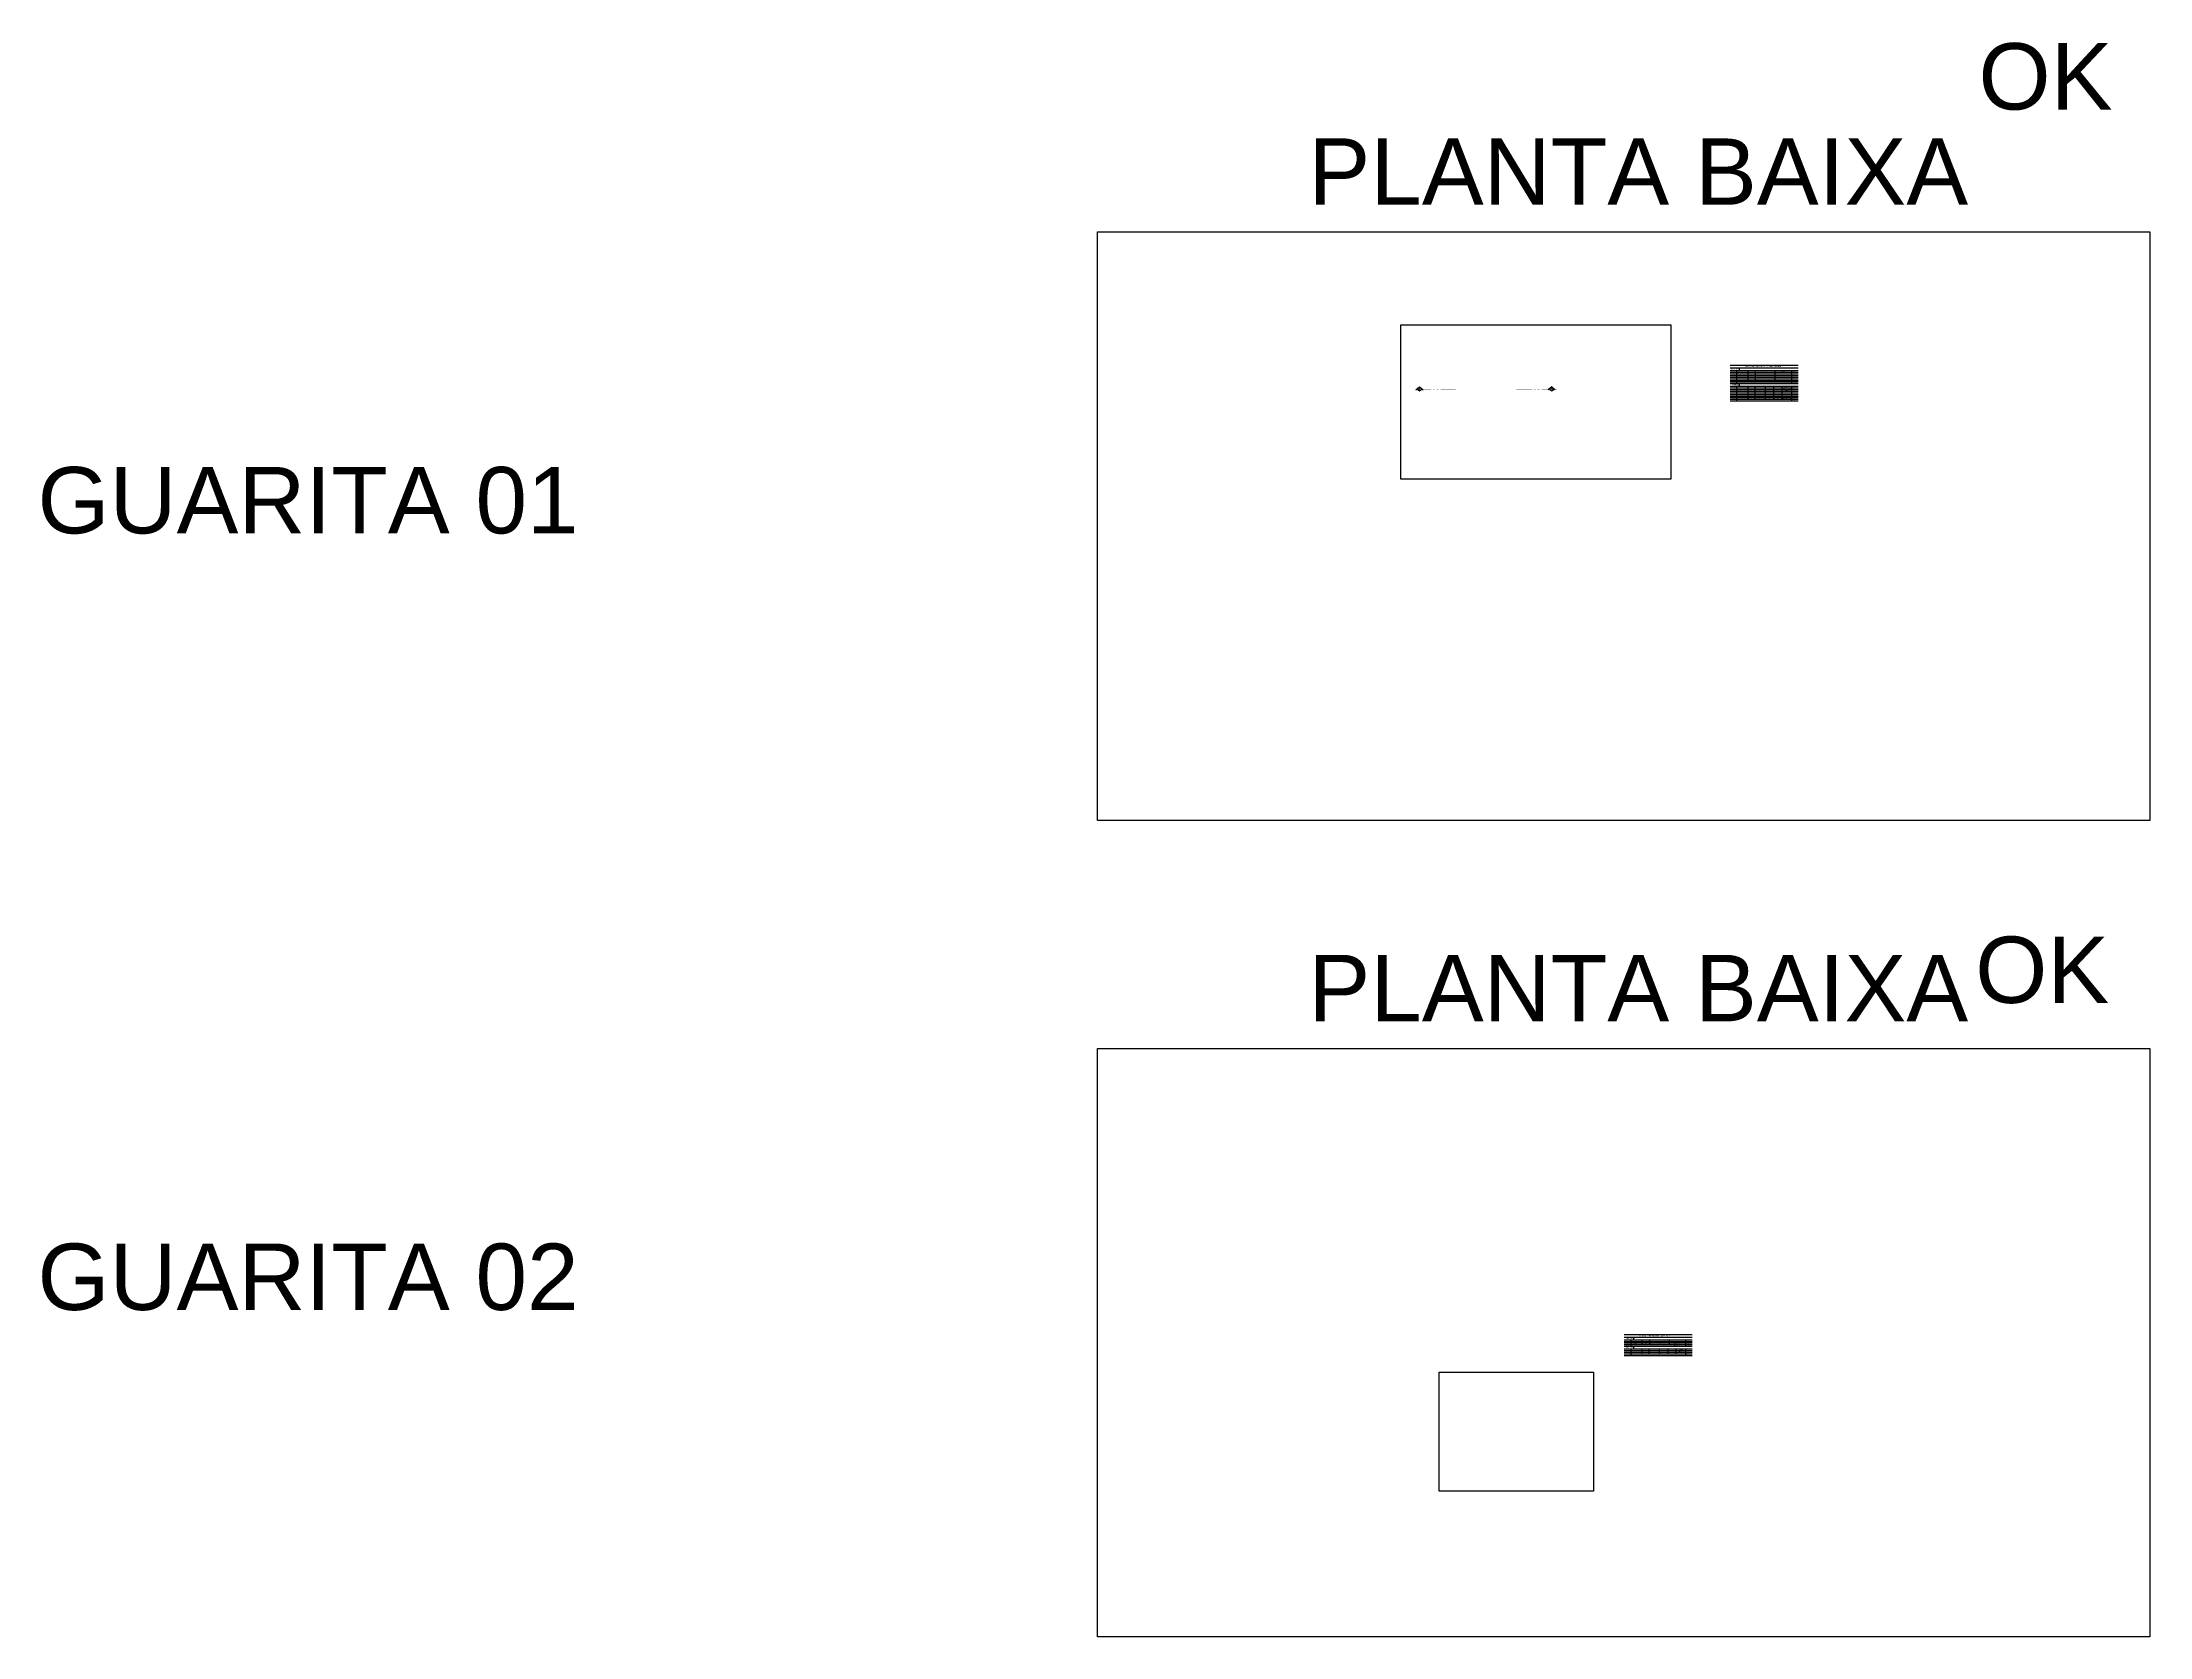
# Model space of a CAD drawing. Header units: metres. Extents: x 2146 to 3549, y -305 to 114.
# Drawn here: x 2145.6 to 2529.4, y -305 to -14.6 of the extents above; entities that cross this region are included whole.
import ezdxf
from ezdxf.enums import TextEntityAlignment as Align

# ---------------------------------------------------------------- set-up
doc = ezdxf.new("R2010")
doc.units = ezdxf.units.M
doc.header["$LTSCALE"] = 6
doc.header["$MEASUREMENT"] = 0
for name, color, linetype in [('COTA 1 100', 2, 'Continuous'), ('PENA 0.15', 7, 'Continuous'), ('PENA 01', 1, 'Continuous'), ('PENA 02', 2, 'Continuous')]:
    doc.layers.add(name, color=color, linetype=linetype)
doc.layers.add('COTAS', color=1, linetype='Continuous', lineweight=0)
doc.layers.add('texto', color=3, linetype='Continuous', lineweight=25)
doc.styles.add('Luana', font='arial.ttf')

# ---------------------------------------------------------------- blocks, each defined once
blk = doc.blocks.new('A$C6EF23583')
at = {"layer": 'PENA 02'}
blk.add_hatch(color=251, dxfattribs=at).paths.add_polyline_path([(-6.55, 0.29, 0.414214), (-6.84, 0), (-7.09, 0), (-6.55, 0.47), (-6.01, 0), (-6.26, 0, 0.414214)])
at = {"layer": 'COTAS', "ltscale": 50}
blk.add_lwpolyline([(-6.55, -0.38), (-6.55, 0)], dxfattribs=at)
at = {"layer": 'PENA 02', "color": 1, "const_width": 0.0392}
blk.add_lwpolyline([(-4.46, 0), (-7.33, 0)], close=True, dxfattribs=at)
at = {"layer": 'PENA 02'}
blk.add_lwpolyline([(-7.21, -0.11), (-6.55, 0.47), (-5.88, -0.11)], dxfattribs=at)
at = {"layer": 'PENA 02', "color": 1, "const_width": 0.0392}
for points in [[(-3.84, 0), (-4.14, 0)], [(-3.13, 0), (-3.44, 0)], [(0, 0), (-2.73, 0)]]:
    blk.add_lwpolyline(points, dxfattribs=at)
at = {"layer": 'PENA 02'}
blk.add_circle((-6.55, 0), 0.29, dxfattribs=at)
at = {"layer": 'texto', "color": 2, "ltscale": 0.05, "insert": (-6.54, 0.14), "char_height": 0.2, "width": 5.0043, "attachment_point": 5, "style": 'Luana'}
blk.add_mtext('A', dxfattribs=at)
blk = doc.blocks.new('A$C28526F4F')
at = {"layer": 'PENA 02'}
blk.add_hatch(color=251, dxfattribs=at).paths.add_polyline_path([(6.44, 0.29, -0.414214), (6.73, 0), (6.98, 0), (6.44, 0.47), (5.9, 0), (6.15, 0, -0.414214)])
at = {"layer": 'COTAS', "ltscale": 50}
blk.add_lwpolyline([(6.44, -0.38), (6.44, 0)], dxfattribs=at)
at = {"layer": 'PENA 02', "color": 1, "const_width": 0.0392}
blk.add_lwpolyline([(2.87, 0), (0, 0)], close=True, dxfattribs=at)
for points in [[(3.5, 0), (3.19, 0)], [(4.2, 0), (3.9, 0)], [(7.33, 0), (4.6, 0)]]:
    blk.add_lwpolyline(points, dxfattribs=at)
at = {"layer": 'PENA 02'}
blk.add_lwpolyline([(7.1, -0.11), (6.44, 0.47), (5.77, -0.11)], dxfattribs=at)
blk.add_circle((6.44, 0), 0.29, dxfattribs=at)
at = {"layer": 'texto', "color": 2, "ltscale": 0.05, "insert": (6.46, 0.14), "char_height": 0.2, "width": 5.0043, "attachment_point": 5, "style": 'Luana'}
blk.add_mtext('A', dxfattribs=at)

msp = doc.modelspace()

# ---------------------------------------------------------------- linework, layer by layer
for points in [[(2337.752, -49.138), (2529.399, -49.138), (2529.399, -156.313), (2337.752, -156.313)], [(2393.011, -66.091), (2442.18, -66.091), (2442.18, -94.166), (2393.011, -94.166)], [(2337.752, -197.832), (2529.399, -197.832), (2529.399, -305.006), (2337.752, -305.006)], [(2428.082, -278.451), (2399.973, -278.451), (2399.973, -256.798), (2428.082, -256.798)]]:
    msp.add_lwpolyline(points, close=True)
at = {"layer": 'PENA 0.15', "ltscale": 0.01}
for p, q in [((2452.956, -73.924), (2465.34, -73.924)), ((2452.956, -74.378), (2465.34, -74.378)), ((2452.956, -74.678), (2465.34, -74.678)), ((2452.956, -74.978), (2465.34, -74.978)), ((2452.956, -75.278), (2465.34, -75.278)), ((2452.956, -75.578), (2465.34, -75.578)), ((2452.956, -75.878), (2465.34, -75.878)), ((2452.956, -76.178), (2465.34, -76.178)), ((2452.956, -76.478), (2465.34, -76.478)), ((2456.171, -74.378), (2456.171, -76.478)), ((2457.532, -74.378), (2457.532, -76.478)), ((2461.104, -74.378), (2461.104, -76.478)), ((2464.123, -74.378), (2464.123, -76.778)), ((2452.956, -76.778), (2465.34, -76.778)), ((2452.956, -77.233), (2465.34, -77.233)), ((2452.956, -77.533), (2465.34, -77.533)), ((2452.956, -77.833), (2465.34, -77.833)), ((2452.956, -78.133), (2465.34, -78.133)), ((2452.956, -78.133), (2465.34, -78.133)), ((2452.956, -78.433), (2465.34, -78.433)), ((2452.956, -78.733), (2465.34, -78.733)), ((2452.956, -79.033), (2465.34, -79.033)), ((2452.956, -79.333), (2465.34, -79.333)), ((2452.956, -79.633), (2465.34, -79.633)), ((2452.956, -79.933), (2465.34, -79.933)), ((2454.676, -77.233), (2454.676, -76.778)), ((2456.171, -77.233), (2456.171, -79.633)), ((2457.443, -77.233), (2457.443, -79.633)), ((2459.321, -77.233), (2459.321, -79.633)), ((2460.884, -77.233), (2460.884, -79.633)), ((2462.353, -77.233), (2462.353, -79.633)), ((2464.123, -77.233), (2464.123, -79.933)), ((2433.693, -250.435), (2446.077, -250.435)), ((2433.693, -250.889), (2446.077, -250.889)), ((2433.693, -251.189), (2446.077, -251.189)), ((2433.693, -251.489), (2446.077, -251.489)), ((2433.693, -251.789), (2446.077, -251.789)), ((2433.693, -251.789), (2446.077, -251.789)), ((2433.693, -252.089), (2446.077, -252.089)), ((2433.693, -252.544), (2446.077, -252.544)), ((2433.693, -252.844), (2446.077, -252.844)), ((2433.693, -253.144), (2446.077, -253.144)), ((2435.413, -252.544), (2435.413, -252.089)), ((2436.908, -250.889), (2436.908, -251.789)), ((2436.908, -252.544), (2436.908, -253.444)), ((2438.179, -252.544), (2438.179, -253.444)), ((2438.269, -250.889), (2438.269, -251.789)), ((2440.058, -252.544), (2440.058, -253.444)), ((2441.621, -252.544), (2441.621, -253.444)), ((2441.84, -250.889), (2441.84, -251.789)), ((2443.09, -252.544), (2443.09, -253.444)), ((2444.86, -250.889), (2444.86, -252.089)), ((2444.86, -252.544), (2444.86, -253.744)), ((2433.693, -253.444), (2446.077, -253.444)), ((2433.693, -253.444), (2446.077, -253.444)), ((2433.693, -253.444), (2446.077, -253.444)), ((2433.693, -253.744), (2446.077, -253.744)), ((2433.693, -253.744), (2446.077, -253.744))]:
    msp.add_line(p, q, dxfattribs=at)
at = {"layer": 'PENA 0.15'}
for p, q in [((2454.152, -74.378), (2454.152, -76.778)), ((2454.676, -74.378), (2454.676, -73.924)), ((2454.152, -77.233), (2454.152, -79.933)), ((2434.888, -250.889), (2434.888, -252.089)), ((2434.888, -252.544), (2434.888, -253.744)), ((2435.413, -250.889), (2435.413, -250.435))]:
    msp.add_line(p, q, dxfattribs=at)
at = {"layer": 'PENA 02'}
for p, q in [((2452.956, -73.429), (2465.34, -73.429)), ((2433.693, -249.94), (2446.077, -249.94))]:
    msp.add_line(p, q, dxfattribs=at)

# ---------------------------------------------------------------- block references
at = {"layer": 'COTA 1 100'}
for name, p in [('A$C6EF23583', (2402.966, -77.827)), ('A$C28526F4F', (2414.03, -77.827))]:
    msp.add_blockref(name, p, dxfattribs=at)

# ---------------------------------------------------------------- texts
at = {"layer": 'PENA 01', "style": 'Luana'}
for s, p in [('4.00 X 1.41m', (2455.217, -74.858)), ('3.45 X 1.42m', (2455.217, -75.158)), ('0.50 X 2.15m', (2455.217, -76.358)), ('1.63 X 1.43m', (2455.217, -75.458)), ('1.06 X 1.70m', (2455.217, -75.758)), ('1.00 X 1.41m', (2455.217, -76.058)), ('1.09m', (2456.857, -74.858)), ('1.12m', (2456.857, -75.158)), ('1.07m', (2456.857, -75.458)), ('1.20m', (2456.857, -75.758)), ('1.09', (2456.857, -76.058)), ('-', (2456.857, -76.358)), ('DE CORRER/ 04 FOLHAS', (2459.369, -74.858)), ('FIXA', (2459.369, -75.158)), ('FIXA', (2459.369, -75.458)), ('FIXA', (2459.369, -75.758)), ('FIXA', (2459.369, -76.058)), ('FIXA', (2459.369, -76.358)), ('ALUMÍNIO E VIDRO', (2462.552, -74.858)), ('ALUMÍNIO E VIDRO', (2462.552, -75.158)), ('ALUMÍNIO E VIDRO', (2462.552, -75.458)), ('ALUMÍNIO E VIDRO', (2462.552, -76.058)), ('ALUMÍNIO E VIDRO', (2462.552, -76.358)), ('VIDRO', (2462.552, -75.758)), ('01', (2464.774, -74.858)), ('01', (2464.774, -75.158)), ('01', (2464.774, -75.458)), ('06', (2464.774, -75.758)), ('01', (2464.774, -76.058)), ('01', (2464.774, -76.358)), ('5.00/3.45 X 1.50m', (2455.217, -78.612)), ('0.84 X 2.10m', (2455.217, -77.712)), ('0.50 X 2.15m', (2455.217, -78.012)), ('0.60 X 2.10m', (2455.217, -78.312)), ('3.80 X 2.20m', (2455.217, -78.912)), ('0.90 X 1.50m', (2455.217, -79.212)), ('0.88 X 1.00m', (2455.217, -79.512)), ('0.40m', (2456.807, -77.712)), ('-', (2456.807, -78.012)), ('-', (2456.807, -78.312)), ('-', (2456.807, -78.612)), ('-', (2456.807, -78.912)), ('-', (2456.807, -79.212)), ('-', (2456.807, -79.512)), ('DE CORRER/02 FOLHAS', (2458.417, -78.912)), ('DE GIRO/02 FOLHAS', (2458.417, -78.612)), ('DE GIRO', (2458.417, -77.712)), ('DE GIRO', (2458.417, -78.012)), ('DE GIRO', (2458.417, -78.312)), ('DE GIRO', (2458.417, -79.212)), ('DE GIRO', (2458.417, -79.512)), ('ALUMÍNIO E VIDRO', (2460.144, -78.012)), ('ALAMBRADO', (2460.144, -79.212)), ('MADEIRA', (2460.144, -78.312)), ('FERRO', (2460.144, -78.612)), ('FERRO', (2460.144, -78.912)), ('FERRO', (2460.144, -79.512)), ('80cm', (2461.632, -77.722)), ('48cm', (2461.653, -78.022)), ('56cm', (2461.653, -78.322)), ('82cm', (2461.653, -79.222)), ('75cm', (2461.653, -79.522)), ('-', (2461.653, -78.622)), ('-', (2461.653, -78.922)), ('FERROLHO - H= 0.75m', (2463.28, -79.53)), ('ALAVANCA - H=0.90m', (2463.28, -79.23)), ('ALAVANCA - H: 1.10m', (2463.28, -77.73)), ('ALAVANCA - H: 1.10m', (2463.28, -78.33)), ('INEXISTENTE', (2463.28, -78.03)), ('-', (2463.28, -78.63)), ('-', (2463.28, -78.93)), ('01', (2464.688, -77.709)), ('01', (2464.688, -78.009)), ('01', (2464.688, -78.309)), ('01', (2464.688, -78.609)), ('01', (2464.688, -78.909)), ('01', (2464.688, -79.209)), ('01', (2464.688, -79.509)), ('0.20 X 0.70m', (2435.954, -251.669)), ('0.62 X 2.25m', (2435.954, -253.023)), ('7.90 X 1.50m', (2435.954, -253.323)), ('1.00 X 1.55m', (2435.954, -251.369)), ('0.25m', (2437.544, -253.023)), ('0.70m', (2437.594, -251.369)), ('1.20m', (2437.594, -251.669)), ('-', (2437.544, -253.323)), ('02 FOLHAS/ DE GIRO', (2439.154, -253.323)), ('DE GIRO', (2439.154, -253.023)), ('DE CORRER/ 02 FOLHAS', (2440.105, -251.369)), ('FIXA', (2440.105, -251.669)), ('FERRO', (2440.88, -253.323)), ('60cm', (2442.369, -253.033)), ('-', (2442.39, -253.333)), ('ALUMÍNIO E VIDRO', (2443.289, -251.369)), ('ALUMÍNIO E VIDRO', (2443.289, -251.669)), ('ALUMÍNIO E VIDRO', (2443.289, -251.969)), ('INEXISTENTE', (2444.016, -253.041)), ('-', (2444.016, -253.341)), ('01', (2445.424, -253.02)), ('01', (2445.424, -253.32)), ('02', (2445.511, -251.369)), ('02', (2445.511, -251.669))]:
    msp.add_text(s, height=0.1, dxfattribs=at).set_placement(p, align=Align.CENTER)
for p in [(2459.515, -77.712), (2440.252, -253.023)]:
    msp.add_text('ALUMÍNIO E VIDRO', height=0.1, dxfattribs=at).set_placement(p)
at = {"layer": 'PENA 02', "style": 'Luana'}
for s, p in [('11', (2464.774, -76.658)), ('04', (2445.511, -251.969))]:
    msp.add_text(s, height=0.1, dxfattribs=at).set_placement(p, align=Align.CENTER)
at = {"layer": 'PENA 02', "ltscale": 0.05, "style": 'Luana'}
for s, p in [('07', (2464.688, -79.817)), ('02', (2445.424, -253.628))]:
    msp.add_text(s, height=0.1, dxfattribs=at).set_placement(p, align=Align.CENTER)
for s, insert, char_height, width, attachment_point in [('JANELAS', (2453.176, -74.158), 0.2, 3.51166, 4), ('CÓDIGO', (2453.544, -74.508), 0.1, 1.934, 5), ('TOTAL', (2453.544, -76.621), 0.1, 1.934, 5), ('J01', (2453.544, -74.821), 0.1, 1.934, 5), ('J02', (2453.544, -75.121), 0.1, 1.934, 5), ('J03', (2453.544, -75.421), 0.1, 1.934, 5), ('J04', (2453.544, -75.721), 0.1, 1.934, 5), ('J05', (2453.544, -76.021), 0.1, 1.934, 5), ('J06', (2453.544, -76.321), 0.1, 1.934, 5), ('LARGURA X ALTURA', (2455.139, -74.508), 0.1, 1.934, 5), ('QUADRO DE ESQUADRIAS - GUARITA PRINCIPAL', (2455.687, -73.704), 0.2, 7.31703, 4), ('PEITORIL', (2456.864, -74.508), 0.1, 1.934, 5), ('TIPO', (2459.354, -74.508), 0.1, 1.934, 5), ('MATERIAL', (2462.555, -74.522), 0.1, 1.934, 5), ('QUANT.', (2464.749, -74.508), 0.1, 1.934, 5), ('CÓDIGO', (2453.544, -77.362), 0.1, 1.934, 5), ('TOTAL', (2453.544, -79.785), 0.1, 1.934, 5), ('PORTAS', (2453.315, -77.012), 0.2, 3.51166, 4), ('PT1', (2453.544, -78.575), 0.1, 1.934, 5), ('PT2', (2453.544, -78.875), 0.1, 1.934, 5), ('PT3', (2453.544, -79.175), 0.1, 1.934, 5), ('PT4', (2453.544, -79.475), 0.1, 1.934, 5), ('P01', (2453.544, -77.675), 0.1, 1.934, 5), ('P02', (2453.544, -77.975), 0.1, 1.934, 5), ('P03', (2453.544, -78.275), 0.1, 1.934, 5), ('LARGURA X ALTURA', (2455.139, -77.362), 0.1, 1.934, 5), ('BANDEIROLA', (2456.824, -77.362), 0.1, 1.934, 5), ('TIPO', (2457.987, -77.362), 0.1, 1.934, 5), ('MATERIAL', (2460.3, -77.362), 0.1, 1.934, 5), ('VÃO LIVRE', (2461.617, -77.362), 0.1, 1.934, 5), ('MAÇANETA', (2463.241, -77.393), 0.1, 1.934, 5), ('QUANT.', (2464.749, -77.362), 0.1, 1.934, 5), ('JANELAS', (2433.912, -250.669), 0.2, 3.51166, 4), ('CÓDIGO', (2434.281, -251.019), 0.1, 1.934, 5), ('CÓDIGO', (2434.281, -252.673), 0.1, 1.934, 5), ('TOTAL', (2434.281, -251.932), 0.1, 1.934, 5), ('PORTAS', (2434.052, -252.324), 0.2, 3.51166, 4), ('PT01', (2434.281, -253.286), 0.1, 1.934, 5), ('P01', (2434.281, -252.986), 0.1, 1.934, 5), ('J01', (2434.281, -251.332), 0.1, 1.934, 5), ('J02', (2434.281, -251.632), 0.1, 1.934, 5), ('LARGURA X ALTURA', (2435.876, -251.019), 0.1, 1.934, 5), ('LARGURA X ALTURA', (2435.876, -252.673), 0.1, 1.934, 5), ('QUADRO DE ESQUADRIAS - GUARITA 02', (2436.424, -250.215), 0.2, 7.31703, 4), ('BANDEIROLA', (2437.561, -252.673), 0.1, 1.934, 5), ('PEITORIL', (2437.6, -251.019), 0.1, 1.934, 5), ('TIPO', (2438.724, -252.673), 0.1, 1.934, 5), ('TIPO', (2440.091, -251.019), 0.1, 1.934, 5), ('MATERIAL', (2441.036, -252.673), 0.1, 1.934, 5), ('VÃO LIVRE', (2442.353, -252.673), 0.1, 1.934, 5), ('MATERIAL', (2443.292, -251.033), 0.1, 1.934, 5), ('MAÇANETA', (2443.978, -252.704), 0.1, 1.934, 5), ('QUANT.', (2445.486, -251.019), 0.1, 1.934, 5), ('QUANT.', (2445.486, -252.673), 0.1, 1.934, 5), ('TOTAL', (2434.281, -253.596), 0.1, 1.934, 5)]:
    msp.add_mtext(s, dxfattribs=dict(at, insert=insert, char_height=char_height, width=width, attachment_point=attachment_point))
at = {"layer": 'texto', "ltscale": 0.05, "char_height": 12.0913, "width": 187.07583, "attachment_point": 4, "style": 'Luana'}
for insert in [(2498.195, -20.901), (2497.598, -183.605)]:
    msp.add_mtext('OK', dxfattribs=dict(at, insert=insert))
at = {"layer": 'texto', "color": 7, "ltscale": 0.05, "width": 187.07583, "attachment_point": 4, "style": 'Luana'}
for s, insert, char_height in [('PLANTA BAIXA', (2376.169, -38.162), 12.09125), ('GUARITA 01', (2144.722, -98.092), 12.0913), ('PLANTA BAIXA', (2376.169, -186.856), 12.09125), ('GUARITA 02', (2144.722, -239.517), 12.0913)]:
    msp.add_mtext(s, dxfattribs=dict(at, insert=insert, char_height=char_height))

doc.saveas('drawing.dxf')
